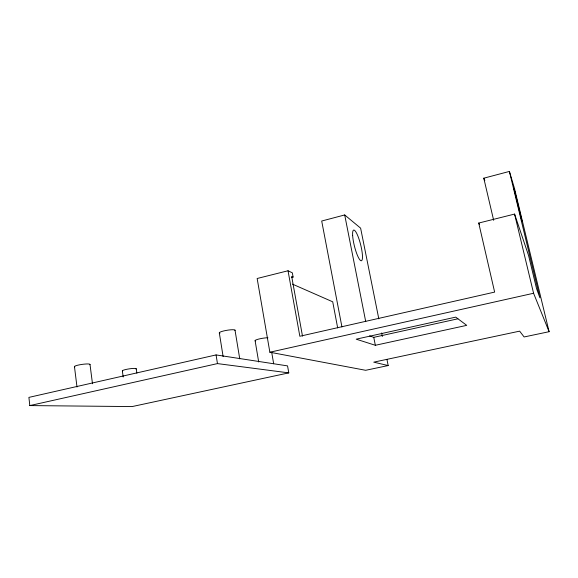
<?xml version="1.0" encoding="UTF-8"?>
<svg xmlns="http://www.w3.org/2000/svg" width="578" height="578" viewBox="0 0 578 578"><rect width="100%" height="100%" fill="white"/><g stroke="black" fill="none" stroke-linecap="round" stroke-linejoin="round"><path stroke-width="0.87" d="M378.814 318.875L360.621 228.158L344.698 214.951L321.7 221.027L341.938 326.953M493.663 220.319L483.786 178.19L509.399 171.428L514.478 188.392L549.1 331.7L524.116 336.96L519.644 331.143L373.72 362.16L388.17 365.556L386.935 359.393M291.377 277.491L293.097 277.064L292.331 272.823L288.032 270.764L257.152 278.495L269.861 352.226L365.657 370.296L388.17 365.556M288.032 270.764L299.845 336.266L494.638 292.092L478.721 223.05L514.572 214.077L528.603 255.592L536.565 288.632L539.895 297.778L509.399 171.428M216.078 354.921L28.9 397.389L29.818 405.583L132.131 406.572L288.79 372.882L287.555 365.888L216.078 354.921L217.458 363.598L288.79 372.882M29.818 405.583L217.458 363.598M269.861 352.226L533.581 293.256L549.1 331.7M369.58 335.883L373.764 337.35L457.913 318.803M375.339 345.29L466.728 325.356L455.724 317.127L356.192 339.178L375.339 345.29L373.764 337.35M292.439 284.116L332.718 301.81L337.675 327.914M293.097 277.064L291.68 276.407L302.496 336.136M478.721 223.05L479.523 224.517M483.786 178.19L484.812 180.647M514.572 214.077L533.581 293.256M381.639 332.971L382.34 336.49M344.698 214.951L365.737 321.664M271.682 352.262L273.669 363.757M255.108 340.745L258.698 361.98M235.008 330.117L239.747 358.873M219.344 333.044L223.122 356.583M136.242 368.771L136.849 373.15M122.348 370.852L123.186 377M90.002 364.393L92.487 383.763M74.468 366.669L76.997 387.022M74.844 366.907A7.854 1.134 -8.1 0 1 81.874 364.422A7.854 1.134 -8.1 0 1 89.814 364.718M122.587 371.062A7.023 0.946 -8.7 0 1 129.335 368.843A7.023 0.946 -8.7 0 1 135.982 369.06M255.555 340.941A7.211 1.062 -9.9 0 1 258.778 339.055A7.211 1.062 -9.9 0 1 267.946 337.812M219.922 333.282A8.027 1.3 -9.5 0 1 226.02 330.45A8.027 1.3 -9.5 0 1 235.022 330.464M521.948 221.034L513.994 188.638L521.948 221.034M352.652 235.557A15.83 3.186 75.9 0 0 360.614 260.562A15.83 3.186 75.9 0 0 359.35 240.13A15.83 3.186 75.9 0 0 352.652 235.557"/></g></svg>
